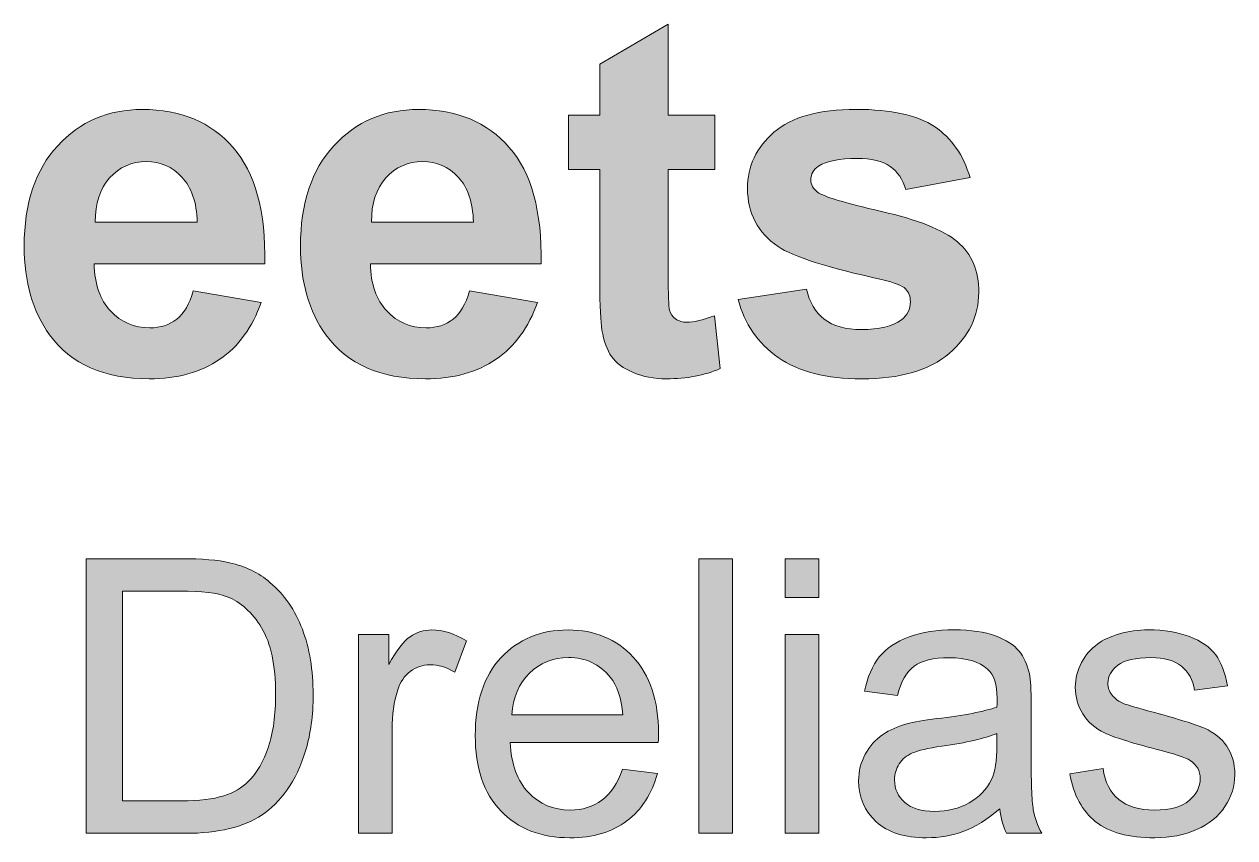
# Model space of a CAD drawing. Header units: inches. Extents: x 1117 to 1992, y -2324 to -585.
# Drawn here: x 1400.61 to 1422.71, y -1057.21 to -1042.37 of the extents above; entities that cross this region are included whole.
import ezdxf

# ---------------------------------------------------------------- set-up
doc = ezdxf.new("R2010")
doc.units = ezdxf.units.IN
doc.header["$MEASUREMENT"] = 0
doc.layers.add('Layer 1', color=7, linetype='Continuous')

# ---------------------------------------------------------------- blocks, each defined once
blk = doc.blocks.new('block 190')
at = {"layer": 'Layer 1', "true_color": 0x010101}
h = blk.add_hatch(color=18, dxfattribs=at)
h.dxf.hatch_style = 2
edge = h.paths.add_edge_path()
edge.add_spline(control_points=[(1413.217, -1044.028), (1413.217, -1044.028), (1413.217, -1045.02), (1413.217, -1045.02), (1413.217, -1045.02), (1412.367, -1045.02), (1412.367, -1045.02), (1412.367, -1045.02), (1412.367, -1046.916), (1412.367, -1046.916), (1412.367, -1047.3), (1412.374, -1047.523), (1412.391, -1047.586), (1412.407, -1047.651), (1412.444, -1047.702), (1412.501, -1047.744), (1412.559, -1047.785), (1412.629, -1047.806), (1412.712, -1047.806), (1412.827, -1047.806), (1412.994, -1047.766), (1413.212, -1047.686), (1413.212, -1047.686), (1413.318, -1048.651), (1413.318, -1048.651), (1413.03, -1048.775), (1412.702, -1048.837), (1412.335, -1048.837), (1412.111, -1048.837), (1411.909, -1048.8), (1411.728, -1048.724), (1411.548, -1048.649), (1411.416, -1048.552), (1411.332, -1048.432), (1411.249, -1048.313), (1411.19, -1048.151), (1411.157, -1047.947), (1411.131, -1047.802), (1411.118, -1047.51), (1411.118, -1047.071), (1411.118, -1047.071), (1411.118, -1045.02), (1411.118, -1045.02), (1411.118, -1045.02), (1410.546, -1045.02), (1410.546, -1045.02), (1410.546, -1045.02), (1410.546, -1044.028), (1410.546, -1044.028), (1410.546, -1044.028), (1411.118, -1044.028), (1411.118, -1044.028), (1411.118, -1044.028), (1411.118, -1043.093), (1411.118, -1043.093), (1411.118, -1043.093), (1412.367, -1042.367), (1412.367, -1042.367), (1412.367, -1042.367), (1412.367, -1044.027), (1412.367, -1044.027), (1412.367, -1044.027), (1413.217, -1044.027), (1413.217, -1044.027), (1413.217, -1044.027), (1413.217, -1044.028), (1413.217, -1044.028)], knot_values=[0, 0, 0, 0, 1, 1, 1, 2, 2, 2, 3, 3, 3, 4, 4, 4, 5, 5, 5, 6, 6, 6, 7, 7, 7, 8, 8, 8, 9, 9, 9, 10, 10, 10, 11, 11, 11, 12, 12, 12, 13, 13, 13, 14, 14, 14, 15, 15, 15, 16, 16, 16, 17, 17, 17, 18, 18, 18, 19, 19, 19, 20, 20, 20, 21, 21, 21, 22, 22, 22, 22], degree=3, periodic=1)
h = blk.add_hatch(color=18, dxfattribs=at)
h.dxf.hatch_style = 2
edge = h.paths.add_edge_path()
edge.add_spline(control_points=[(1403.694, -1047.234), (1403.694, -1047.234), (1404.934, -1047.443), (1404.934, -1047.443), (1404.775, -1047.898), (1404.523, -1048.244), (1404.179, -1048.481), (1403.834, -1048.719), (1403.405, -1048.838), (1402.888, -1048.838), (1402.07, -1048.838), (1401.465, -1048.571), (1401.072, -1048.037), (1400.762, -1047.609), (1400.607, -1047.068), (1400.607, -1046.415), (1400.607, -1045.636), (1400.811, -1045.026), (1401.219, -1044.584), (1401.626, -1044.143), (1402.141, -1043.922), (1402.764, -1043.922), (1403.464, -1043.922), (1404.017, -1044.153), (1404.42, -1044.615), (1404.825, -1045.078), (1405.018, -1045.785), (1405.001, -1046.739), (1405.001, -1046.739), (1401.883, -1046.739), (1401.883, -1046.739), (1401.892, -1047.109), (1401.993, -1047.395), (1402.184, -1047.6), (1402.376, -1047.806), (1402.616, -1047.908), (1402.901, -1047.908), (1403.096, -1047.908), (1403.26, -1047.855), (1403.393, -1047.749), (1403.526, -1047.643), (1403.626, -1047.471), (1403.694, -1047.234)], knot_values=[0, 0, 0, 0, 1, 1, 1, 2, 2, 2, 3, 3, 3, 4, 4, 4, 5, 5, 5, 6, 6, 6, 7, 7, 7, 8, 8, 8, 9, 9, 9, 10, 10, 10, 11, 11, 11, 12, 12, 12, 13, 13, 13, 14, 14, 14, 14], degree=3, periodic=1)
edge = h.paths.add_edge_path()
edge.add_spline(control_points=[(1403.765, -1045.977), (1403.757, -1045.617), (1403.664, -1045.343), (1403.486, -1045.155), (1403.309, -1044.968), (1403.094, -1044.874), (1402.84, -1044.874), (1402.568, -1044.874), (1402.344, -1044.973), (1402.167, -1045.171), (1401.99, -1045.369), (1401.903, -1045.637), (1401.905, -1045.977), (1401.905, -1045.977), (1403.765, -1045.977), (1403.765, -1045.977), (1403.765, -1045.977), (1403.765, -1045.977), (1403.765, -1045.977)], knot_values=[0, 0, 0, 0, 1, 1, 1, 2, 2, 2, 3, 3, 3, 4, 4, 4, 5, 5, 5, 6, 6, 6, 6], degree=3, periodic=1)
h = blk.add_hatch(color=18, dxfattribs=at)
h.dxf.hatch_style = 2
edge = h.paths.add_edge_path()
edge.add_spline(control_points=[(1408.739, -1047.234), (1408.739, -1047.234), (1409.979, -1047.443), (1409.979, -1047.443), (1409.82, -1047.898), (1409.568, -1048.244), (1409.224, -1048.481), (1408.879, -1048.719), (1408.449, -1048.838), (1407.933, -1048.838), (1407.115, -1048.838), (1406.509, -1048.571), (1406.117, -1048.037), (1405.807, -1047.609), (1405.652, -1047.068), (1405.652, -1046.415), (1405.652, -1045.636), (1405.856, -1045.026), (1406.263, -1044.584), (1406.67, -1044.143), (1407.185, -1043.922), (1407.809, -1043.922), (1408.508, -1043.922), (1409.061, -1044.153), (1409.465, -1044.615), (1409.87, -1045.078), (1410.063, -1045.785), (1410.046, -1046.739), (1410.046, -1046.739), (1406.928, -1046.739), (1406.928, -1046.739), (1406.936, -1047.109), (1407.037, -1047.395), (1407.229, -1047.6), (1407.421, -1047.806), (1407.661, -1047.908), (1407.947, -1047.908), (1408.142, -1047.908), (1408.306, -1047.855), (1408.439, -1047.749), (1408.57, -1047.642), (1408.671, -1047.471), (1408.739, -1047.234)], knot_values=[0, 0, 0, 0, 1, 1, 1, 2, 2, 2, 3, 3, 3, 4, 4, 4, 5, 5, 5, 6, 6, 6, 7, 7, 7, 8, 8, 8, 9, 9, 9, 10, 10, 10, 11, 11, 11, 12, 12, 12, 13, 13, 13, 14, 14, 14, 14], degree=3, periodic=1)
edge = h.paths.add_edge_path()
edge.add_spline(control_points=[(1408.809, -1045.977), (1408.801, -1045.617), (1408.708, -1045.343), (1408.531, -1045.155), (1408.353, -1044.968), (1408.138, -1044.874), (1407.884, -1044.874), (1407.612, -1044.874), (1407.388, -1044.973), (1407.211, -1045.171), (1407.034, -1045.369), (1406.946, -1045.637), (1406.949, -1045.977), (1406.949, -1045.977), (1408.809, -1045.977), (1408.809, -1045.977), (1408.809, -1045.977), (1408.809, -1045.977), (1408.809, -1045.977)], knot_values=[0, 0, 0, 0, 1, 1, 1, 2, 2, 2, 3, 3, 3, 4, 4, 4, 5, 5, 5, 6, 6, 6, 6], degree=3, periodic=1)
h = blk.add_hatch(color=18, dxfattribs=at)
h.dxf.hatch_style = 2
edge = h.paths.add_edge_path()
edge.add_spline(control_points=[(1413.642, -1047.389), (1413.642, -1047.389), (1414.891, -1047.199), (1414.891, -1047.199), (1414.944, -1047.441), (1415.052, -1047.625), (1415.215, -1047.75), (1415.377, -1047.876), (1415.604, -1047.938), (1415.897, -1047.938), (1416.219, -1047.938), (1416.461, -1047.88), (1416.624, -1047.761), (1416.733, -1047.679), (1416.788, -1047.568), (1416.788, -1047.429), (1416.788, -1047.335), (1416.758, -1047.257), (1416.699, -1047.195), (1416.637, -1047.136), (1416.499, -1047.082), (1416.283, -1047.031), (1415.279, -1046.809), (1414.642, -1046.608), (1414.373, -1046.424), (1414.001, -1046.17), (1413.815, -1045.817), (1413.815, -1045.365), (1413.815, -1044.958), (1413.976, -1044.615), (1414.298, -1044.337), (1414.62, -1044.061), (1415.119, -1043.921), (1415.795, -1043.921), (1416.439, -1043.921), (1416.917, -1044.026), (1417.23, -1044.236), (1417.543, -1044.446), (1417.758, -1044.756), (1417.877, -1045.166), (1417.877, -1045.166), (1416.703, -1045.383), (1416.703, -1045.383), (1416.652, -1045.2), (1416.557, -1045.059), (1416.417, -1044.963), (1416.277, -1044.865), (1416.077, -1044.817), (1415.817, -1044.817), (1415.489, -1044.817), (1415.254, -1044.862), (1415.113, -1044.954), (1415.018, -1045.019), (1414.971, -1045.103), (1414.971, -1045.206), (1414.971, -1045.295), (1415.013, -1045.37), (1415.095, -1045.433), (1415.208, -1045.515), (1415.595, -1045.631), (1416.258, -1045.783), (1416.922, -1045.934), (1417.384, -1046.117), (1417.647, -1046.335), (1417.907, -1046.557), (1418.037, -1046.866), (1418.037, -1047.261), (1418.037, -1047.693), (1417.857, -1048.063), (1417.497, -1048.373), (1417.137, -1048.683), (1416.604, -1048.838), (1415.898, -1048.838), (1415.257, -1048.838), (1414.75, -1048.708), (1414.377, -1048.448), (1414.001, -1048.188), (1413.757, -1047.835), (1413.642, -1047.389)], knot_values=[0, 0, 0, 0, 1, 1, 1, 2, 2, 2, 3, 3, 3, 4, 4, 4, 5, 5, 5, 6, 6, 6, 7, 7, 7, 8, 8, 8, 9, 9, 9, 10, 10, 10, 11, 11, 11, 12, 12, 12, 13, 13, 13, 14, 14, 14, 15, 15, 15, 16, 16, 16, 17, 17, 17, 18, 18, 18, 19, 19, 19, 20, 20, 20, 21, 21, 21, 22, 22, 22, 23, 23, 23, 24, 24, 24, 25, 25, 25, 26, 26, 26, 26], degree=3, periodic=1)
h = blk.add_hatch(color=18, dxfattribs=at)
h.dxf.hatch_style = 2
edge = h.paths.add_edge_path()
edge.add_spline(control_points=[(1401.74, -1057.132), (1401.74, -1057.132), (1401.74, -1052.121), (1401.74, -1052.121), (1401.74, -1052.121), (1403.466, -1052.121), (1403.466, -1052.121), (1403.856, -1052.121), (1404.153, -1052.145), (1404.358, -1052.193), (1404.644, -1052.259), (1404.89, -1052.378), (1405.093, -1052.552), (1405.357, -1052.775), (1405.555, -1053.06), (1405.686, -1053.409), (1405.817, -1053.755), (1405.883, -1054.152), (1405.883, -1054.6), (1405.883, -1054.98), (1405.838, -1055.317), (1405.749, -1055.611), (1405.66, -1055.905), (1405.547, -1056.148), (1405.407, -1056.341), (1405.268, -1056.533), (1405.116, -1056.685), (1404.951, -1056.795), (1404.786, -1056.906), (1404.586, -1056.99), (1404.353, -1057.046), (1404.12, -1057.103), (1403.851, -1057.132), (1403.549, -1057.132), (1403.549, -1057.132), (1401.74, -1057.132), (1401.74, -1057.132)], knot_values=[0, 0, 0, 0, 1, 1, 1, 2, 2, 2, 3, 3, 3, 4, 4, 4, 5, 5, 5, 6, 6, 6, 7, 7, 7, 8, 8, 8, 9, 9, 9, 10, 10, 10, 11, 11, 11, 12, 12, 12, 12], degree=3, periodic=1)
edge = h.paths.add_edge_path()
edge.add_spline(control_points=[(1402.403, -1056.54), (1402.403, -1056.54), (1403.473, -1056.54), (1403.473, -1056.54), (1403.803, -1056.54), (1404.062, -1056.509), (1404.25, -1056.447), (1404.438, -1056.386), (1404.587, -1056.299), (1404.699, -1056.188), (1404.856, -1056.031), (1404.978, -1055.819), (1405.067, -1055.554), (1405.154, -1055.289), (1405.198, -1054.967), (1405.198, -1054.589), (1405.198, -1054.065), (1405.112, -1053.662), (1404.94, -1053.38), (1404.769, -1053.099), (1404.559, -1052.91), (1404.314, -1052.814), (1404.136, -1052.746), (1403.85, -1052.712), (1403.455, -1052.712), (1403.455, -1052.712), (1402.403, -1052.712), (1402.403, -1052.712), (1402.403, -1052.712), (1402.403, -1056.54), (1402.403, -1056.54), (1402.403, -1056.54), (1402.403, -1056.54), (1402.403, -1056.54)], knot_values=[0, 0, 0, 0, 1, 1, 1, 2, 2, 2, 3, 3, 3, 4, 4, 4, 5, 5, 5, 6, 6, 6, 7, 7, 7, 8, 8, 8, 9, 9, 9, 10, 10, 10, 11, 11, 11, 11], degree=3, periodic=1)
h = blk.add_hatch(color=18, dxfattribs=at)
h.dxf.hatch_style = 2
h.paths.add_polyline_path([(1412.927, -1057.132), (1412.927, -1052.121), (1413.542, -1052.121), (1413.542, -1057.132)])
h = blk.add_hatch(color=18, dxfattribs=at)
h.dxf.hatch_style = 2
h.paths.add_polyline_path([(1414.499, -1052.828), (1414.499, -1052.121), (1415.114, -1052.121), (1415.114, -1052.828)])
h.paths.add_polyline_path([(1414.499, -1057.132), (1414.499, -1053.502), (1415.114, -1053.502), (1415.114, -1057.132)])
h = blk.add_hatch(color=18, dxfattribs=at)
h.dxf.hatch_style = 2
edge = h.paths.add_edge_path()
edge.add_spline(control_points=[(1406.709, -1057.132), (1406.709, -1057.132), (1406.709, -1053.502), (1406.709, -1053.502), (1406.709, -1053.502), (1407.263, -1053.502), (1407.263, -1053.502), (1407.263, -1053.502), (1407.263, -1054.052), (1407.263, -1054.052), (1407.404, -1053.795), (1407.535, -1053.625), (1407.654, -1053.544), (1407.774, -1053.462), (1407.905, -1053.42), (1408.049, -1053.42), (1408.256, -1053.42), (1408.467, -1053.486), (1408.681, -1053.619), (1408.681, -1053.619), (1408.469, -1054.189), (1408.469, -1054.189), (1408.318, -1054.1), (1408.168, -1054.056), (1408.018, -1054.056), (1407.883, -1054.056), (1407.762, -1054.096), (1407.655, -1054.178), (1407.549, -1054.258), (1407.472, -1054.37), (1407.427, -1054.514), (1407.359, -1054.733), (1407.325, -1054.972), (1407.325, -1055.231), (1407.325, -1055.231), (1407.325, -1057.132), (1407.325, -1057.132), (1407.325, -1057.132), (1406.709, -1057.132), (1406.709, -1057.132), (1406.709, -1057.132), (1406.709, -1057.132), (1406.709, -1057.132)], knot_values=[0, 0, 0, 0, 1, 1, 1, 2, 2, 2, 3, 3, 3, 4, 4, 4, 5, 5, 5, 6, 6, 6, 7, 7, 7, 8, 8, 8, 9, 9, 9, 10, 10, 10, 11, 11, 11, 12, 12, 12, 13, 13, 13, 14, 14, 14, 14], degree=3, periodic=1)
h = blk.add_hatch(color=18, dxfattribs=at)
h.dxf.hatch_style = 2
edge = h.paths.add_edge_path()
edge.add_spline(control_points=[(1411.532, -1055.963), (1411.532, -1055.963), (1412.168, -1056.042), (1412.168, -1056.042), (1412.068, -1056.413), (1411.882, -1056.701), (1411.611, -1056.906), (1411.34, -1057.111), (1410.994, -1057.213), (1410.573, -1057.213), (1410.041, -1057.213), (1409.62, -1057.05), (1409.31, -1056.723), (1408.998, -1056.396), (1408.843, -1055.937), (1408.843, -1055.347), (1408.843, -1054.738), (1409, -1054.263), (1409.314, -1053.926), (1409.63, -1053.589), (1410.037, -1053.42), (1410.538, -1053.42), (1411.024, -1053.42), (1411.42, -1053.585), (1411.728, -1053.915), (1412.035, -1054.246), (1412.189, -1054.711), (1412.189, -1055.31), (1412.189, -1055.346), (1412.188, -1055.401), (1412.186, -1055.474), (1412.186, -1055.474), (1409.479, -1055.474), (1409.479, -1055.474), (1409.502, -1055.873), (1409.614, -1056.178), (1409.817, -1056.39), (1410.02, -1056.602), (1410.273, -1056.708), (1410.576, -1056.708), (1410.801, -1056.708), (1410.994, -1056.648), (1411.153, -1056.53), (1411.313, -1056.412), (1411.439, -1056.223), (1411.532, -1055.963)], knot_values=[0, 0, 0, 0, 1, 1, 1, 2, 2, 2, 3, 3, 3, 4, 4, 4, 5, 5, 5, 6, 6, 6, 7, 7, 7, 8, 8, 8, 9, 9, 9, 10, 10, 10, 11, 11, 11, 12, 12, 12, 13, 13, 13, 14, 14, 14, 15, 15, 15, 15], degree=3, periodic=1)
edge = h.paths.add_edge_path()
edge.add_spline(control_points=[(1409.513, -1054.968), (1409.513, -1054.968), (1411.539, -1054.968), (1411.539, -1054.968), (1411.512, -1054.663), (1411.434, -1054.433), (1411.307, -1054.281), (1411.111, -1054.044), (1410.857, -1053.925), (1410.545, -1053.925), (1410.262, -1053.925), (1410.024, -1054.021), (1409.832, -1054.21), (1409.639, -1054.399), (1409.533, -1054.652), (1409.513, -1054.968)], knot_values=[0, 0, 0, 0, 1, 1, 1, 2, 2, 2, 3, 3, 3, 4, 4, 4, 5, 5, 5, 5], degree=3, periodic=1)
h = blk.add_hatch(color=18, dxfattribs=at)
h.dxf.hatch_style = 2
edge = h.paths.add_edge_path()
edge.add_spline(control_points=[(1418.42, -1056.684), (1418.192, -1056.878), (1417.972, -1057.015), (1417.762, -1057.094), (1417.551, -1057.174), (1417.325, -1057.213), (1417.084, -1057.213), (1416.685, -1057.213), (1416.378, -1057.116), (1416.164, -1056.921), (1415.95, -1056.727), (1415.843, -1056.477), (1415.843, -1056.174), (1415.843, -1055.997), (1415.884, -1055.835), (1415.965, -1055.688), (1416.045, -1055.54), (1416.151, -1055.422), (1416.282, -1055.333), (1416.413, -1055.244), (1416.561, -1055.178), (1416.725, -1055.132), (1416.846, -1055.1), (1417.028, -1055.069), (1417.272, -1055.039), (1417.768, -1054.981), (1418.134, -1054.91), (1418.369, -1054.828), (1418.371, -1054.744), (1418.372, -1054.689), (1418.372, -1054.667), (1418.372, -1054.416), (1418.314, -1054.24), (1418.198, -1054.137), (1418.042, -1053.998), (1417.808, -1053.928), (1417.498, -1053.928), (1417.209, -1053.928), (1416.995, -1053.979), (1416.857, -1054.081), (1416.72, -1054.182), (1416.617, -1054.362), (1416.552, -1054.619), (1416.552, -1054.619), (1415.95, -1054.537), (1415.95, -1054.537), (1416.004, -1054.28), (1416.095, -1054.072), (1416.221, -1053.913), (1416.346, -1053.755), (1416.526, -1053.633), (1416.764, -1053.547), (1417.001, -1053.462), (1417.275, -1053.419), (1417.588, -1053.419), (1417.898, -1053.419), (1418.149, -1053.456), (1418.343, -1053.529), (1418.537, -1053.603), (1418.679, -1053.694), (1418.771, -1053.804), (1418.862, -1053.915), (1418.925, -1054.054), (1418.962, -1054.223), (1418.983, -1054.328), (1418.993, -1054.517), (1418.993, -1054.789), (1418.993, -1054.789), (1418.993, -1055.61), (1418.993, -1055.61), (1418.993, -1056.182), (1419.006, -1056.544), (1419.032, -1056.695), (1419.058, -1056.847), (1419.11, -1056.992), (1419.187, -1057.13), (1419.187, -1057.13), (1418.545, -1057.13), (1418.545, -1057.13), (1418.479, -1057.004), (1418.438, -1056.855), (1418.42, -1056.684)], knot_values=[0, 0, 0, 0, 1, 1, 1, 2, 2, 2, 3, 3, 3, 4, 4, 4, 5, 5, 5, 6, 6, 6, 7, 7, 7, 8, 8, 8, 9, 9, 9, 10, 10, 10, 11, 11, 11, 12, 12, 12, 13, 13, 13, 14, 14, 14, 15, 15, 15, 16, 16, 16, 17, 17, 17, 18, 18, 18, 19, 19, 19, 20, 20, 20, 21, 21, 21, 22, 22, 22, 23, 23, 23, 24, 24, 24, 25, 25, 25, 26, 26, 26, 27, 27, 27, 27], degree=3, periodic=1)
edge = h.paths.add_edge_path()
edge.add_spline(control_points=[(1418.368, -1055.31), (1418.145, -1055.402), (1417.81, -1055.479), (1417.363, -1055.542), (1417.11, -1055.579), (1416.931, -1055.62), (1416.827, -1055.665), (1416.721, -1055.711), (1416.641, -1055.777), (1416.584, -1055.865), (1416.527, -1055.953), (1416.499, -1056.05), (1416.499, -1056.158), (1416.499, -1056.322), (1416.561, -1056.459), (1416.685, -1056.567), (1416.809, -1056.678), (1416.99, -1056.732), (1417.23, -1056.732), (1417.467, -1056.732), (1417.678, -1056.68), (1417.862, -1056.576), (1418.046, -1056.473), (1418.182, -1056.331), (1418.268, -1056.151), (1418.335, -1056.012), (1418.368, -1055.806), (1418.368, -1055.536), (1418.368, -1055.536), (1418.368, -1055.31), (1418.368, -1055.31), (1418.368, -1055.31), (1418.368, -1055.31), (1418.368, -1055.31)], knot_values=[0, 0, 0, 0, 1, 1, 1, 2, 2, 2, 3, 3, 3, 4, 4, 4, 5, 5, 5, 6, 6, 6, 7, 7, 7, 8, 8, 8, 9, 9, 9, 10, 10, 10, 11, 11, 11, 11], degree=3, periodic=1)
h = blk.add_hatch(color=18, dxfattribs=at)
h.dxf.hatch_style = 2
edge = h.paths.add_edge_path()
edge.add_spline(control_points=[(1419.698, -1056.048), (1419.698, -1056.048), (1420.307, -1055.952), (1420.307, -1055.952), (1420.341, -1056.196), (1420.436, -1056.383), (1420.592, -1056.513), (1420.748, -1056.643), (1420.967, -1056.708), (1421.247, -1056.708), (1421.529, -1056.708), (1421.739, -1056.651), (1421.876, -1056.536), (1422.012, -1056.421), (1422.08, -1056.286), (1422.08, -1056.131), (1422.08, -1055.991), (1422.02, -1055.882), (1421.899, -1055.803), (1421.815, -1055.748), (1421.605, -1055.678), (1421.27, -1055.594), (1420.82, -1055.48), (1420.506, -1055.381), (1420.333, -1055.298), (1420.158, -1055.215), (1420.026, -1055.099), (1419.936, -1054.953), (1419.845, -1054.806), (1419.8, -1054.643), (1419.8, -1054.466), (1419.8, -1054.304), (1419.837, -1054.154), (1419.912, -1054.017), (1419.985, -1053.878), (1420.086, -1053.764), (1420.213, -1053.672), (1420.309, -1053.602), (1420.44, -1053.542), (1420.605, -1053.493), (1420.77, -1053.444), (1420.947, -1053.419), (1421.136, -1053.419), (1421.421, -1053.419), (1421.671, -1053.461), (1421.886, -1053.543), (1422.102, -1053.625), (1422.261, -1053.736), (1422.364, -1053.875), (1422.466, -1054.016), (1422.536, -1054.204), (1422.576, -1054.438), (1422.576, -1054.438), (1421.974, -1054.52), (1421.974, -1054.52), (1421.947, -1054.333), (1421.868, -1054.188), (1421.737, -1054.082), (1421.606, -1053.977), (1421.421, -1053.925), (1421.181, -1053.925), (1420.899, -1053.925), (1420.697, -1053.973), (1420.577, -1054.066), (1420.455, -1054.159), (1420.395, -1054.268), (1420.395, -1054.394), (1420.395, -1054.474), (1420.419, -1054.546), (1420.47, -1054.608), (1420.52, -1054.675), (1420.599, -1054.73), (1420.706, -1054.773), (1420.768, -1054.796), (1420.949, -1054.849), (1421.25, -1054.93), (1421.684, -1055.046), (1421.988, -1055.142), (1422.161, -1055.216), (1422.332, -1055.29), (1422.468, -1055.398), (1422.565, -1055.539), (1422.663, -1055.68), (1422.712, -1055.855), (1422.712, -1056.065), (1422.712, -1056.27), (1422.652, -1056.464), (1422.532, -1056.644), (1422.413, -1056.826), (1422.24, -1056.966), (1422.014, -1057.065), (1421.789, -1057.164), (1421.534, -1057.213), (1421.249, -1057.213), (1420.777, -1057.213), (1420.418, -1057.115), (1420.17, -1056.92), (1419.924, -1056.723), (1419.766, -1056.433), (1419.698, -1056.048)], knot_values=[0, 0, 0, 0, 1, 1, 1, 2, 2, 2, 3, 3, 3, 4, 4, 4, 5, 5, 5, 6, 6, 6, 7, 7, 7, 8, 8, 8, 9, 9, 9, 10, 10, 10, 11, 11, 11, 12, 12, 12, 13, 13, 13, 14, 14, 14, 15, 15, 15, 16, 16, 16, 17, 17, 17, 18, 18, 18, 19, 19, 19, 20, 20, 20, 21, 21, 21, 22, 22, 22, 23, 23, 23, 24, 24, 24, 25, 25, 25, 26, 26, 26, 27, 27, 27, 28, 28, 28, 29, 29, 29, 30, 30, 30, 31, 31, 31, 32, 32, 32, 33, 33, 33, 33], degree=3, periodic=1)
at = {"layer": 'Layer 1', "lineweight": 0}
for points in [[(1412.927, -1057.132), (1412.927, -1052.121), (1413.542, -1052.121), (1413.542, -1057.132), (1412.927, -1057.132)], [(1414.499, -1052.828), (1414.499, -1052.121), (1415.114, -1052.121), (1415.114, -1052.828), (1414.499, -1052.828)], [(1414.499, -1057.132), (1414.499, -1053.502), (1415.114, -1053.502), (1415.114, -1057.132), (1414.499, -1057.132)]]:
    blk.add_lwpolyline(points, dxfattribs=at)
for points, knots in [([(1413.217, -1044.028), (1413.217, -1044.028), (1413.217, -1045.02), (1413.217, -1045.02), (1413.217, -1045.02), (1412.367, -1045.02), (1412.367, -1045.02), (1412.367, -1045.02), (1412.367, -1046.916), (1412.367, -1046.916), (1412.367, -1047.3), (1412.374, -1047.523), (1412.391, -1047.586), (1412.407, -1047.651), (1412.444, -1047.702), (1412.501, -1047.744), (1412.559, -1047.785), (1412.629, -1047.806), (1412.712, -1047.806), (1412.827, -1047.806), (1412.994, -1047.766), (1413.212, -1047.686), (1413.212, -1047.686), (1413.318, -1048.651), (1413.318, -1048.651), (1413.03, -1048.775), (1412.702, -1048.837), (1412.335, -1048.837), (1412.111, -1048.837), (1411.909, -1048.8), (1411.728, -1048.724), (1411.548, -1048.649), (1411.416, -1048.552), (1411.332, -1048.432), (1411.249, -1048.313), (1411.19, -1048.151), (1411.157, -1047.947), (1411.131, -1047.802), (1411.118, -1047.51), (1411.118, -1047.071), (1411.118, -1047.071), (1411.118, -1045.02), (1411.118, -1045.02), (1411.118, -1045.02), (1410.546, -1045.02), (1410.546, -1045.02), (1410.546, -1045.02), (1410.546, -1044.028), (1410.546, -1044.028), (1410.546, -1044.028), (1411.118, -1044.028), (1411.118, -1044.028), (1411.118, -1044.028), (1411.118, -1043.093), (1411.118, -1043.093), (1411.118, -1043.093), (1412.367, -1042.367), (1412.367, -1042.367), (1412.367, -1042.367), (1412.367, -1044.027), (1412.367, -1044.027), (1412.367, -1044.027), (1413.217, -1044.027), (1413.217, -1044.027), (1413.217, -1044.027), (1413.217, -1044.028), (1413.217, -1044.028)], [0, 0, 0, 0, 1, 1, 1, 2, 2, 2, 3, 3, 3, 4, 4, 4, 5, 5, 5, 6, 6, 6, 7, 7, 7, 8, 8, 8, 9, 9, 9, 10, 10, 10, 11, 11, 11, 12, 12, 12, 13, 13, 13, 14, 14, 14, 15, 15, 15, 16, 16, 16, 17, 17, 17, 18, 18, 18, 19, 19, 19, 20, 20, 20, 21, 21, 21, 22, 22, 22, 22]), ([(1403.694, -1047.234), (1403.694, -1047.234), (1404.934, -1047.443), (1404.934, -1047.443), (1404.775, -1047.898), (1404.523, -1048.244), (1404.179, -1048.481), (1403.834, -1048.719), (1403.405, -1048.838), (1402.888, -1048.838), (1402.07, -1048.838), (1401.465, -1048.571), (1401.072, -1048.037), (1400.762, -1047.609), (1400.607, -1047.068), (1400.607, -1046.415), (1400.607, -1045.636), (1400.811, -1045.026), (1401.219, -1044.584), (1401.626, -1044.143), (1402.141, -1043.922), (1402.764, -1043.922), (1403.464, -1043.922), (1404.017, -1044.153), (1404.42, -1044.615), (1404.825, -1045.078), (1405.018, -1045.785), (1405.001, -1046.739), (1405.001, -1046.739), (1401.883, -1046.739), (1401.883, -1046.739), (1401.892, -1047.109), (1401.993, -1047.395), (1402.184, -1047.6), (1402.376, -1047.806), (1402.616, -1047.908), (1402.901, -1047.908), (1403.096, -1047.908), (1403.26, -1047.855), (1403.393, -1047.749), (1403.526, -1047.643), (1403.626, -1047.471), (1403.694, -1047.234)], [0, 0, 0, 0, 1, 1, 1, 2, 2, 2, 3, 3, 3, 4, 4, 4, 5, 5, 5, 6, 6, 6, 7, 7, 7, 8, 8, 8, 9, 9, 9, 10, 10, 10, 11, 11, 11, 12, 12, 12, 13, 13, 13, 14, 14, 14, 14]), ([(1408.739, -1047.234), (1408.739, -1047.234), (1409.979, -1047.443), (1409.979, -1047.443), (1409.82, -1047.898), (1409.568, -1048.244), (1409.224, -1048.481), (1408.879, -1048.719), (1408.449, -1048.838), (1407.933, -1048.838), (1407.115, -1048.838), (1406.509, -1048.571), (1406.117, -1048.037), (1405.807, -1047.609), (1405.652, -1047.068), (1405.652, -1046.415), (1405.652, -1045.636), (1405.856, -1045.026), (1406.263, -1044.584), (1406.67, -1044.143), (1407.185, -1043.922), (1407.809, -1043.922), (1408.508, -1043.922), (1409.061, -1044.153), (1409.465, -1044.615), (1409.87, -1045.078), (1410.063, -1045.785), (1410.046, -1046.739), (1410.046, -1046.739), (1406.928, -1046.739), (1406.928, -1046.739), (1406.936, -1047.109), (1407.037, -1047.395), (1407.229, -1047.6), (1407.421, -1047.806), (1407.661, -1047.908), (1407.947, -1047.908), (1408.142, -1047.908), (1408.306, -1047.855), (1408.439, -1047.749), (1408.57, -1047.642), (1408.671, -1047.471), (1408.739, -1047.234)], [0, 0, 0, 0, 1, 1, 1, 2, 2, 2, 3, 3, 3, 4, 4, 4, 5, 5, 5, 6, 6, 6, 7, 7, 7, 8, 8, 8, 9, 9, 9, 10, 10, 10, 11, 11, 11, 12, 12, 12, 13, 13, 13, 14, 14, 14, 14]), ([(1413.642, -1047.389), (1413.642, -1047.389), (1414.891, -1047.199), (1414.891, -1047.199), (1414.944, -1047.441), (1415.052, -1047.625), (1415.215, -1047.75), (1415.377, -1047.876), (1415.604, -1047.938), (1415.897, -1047.938), (1416.219, -1047.938), (1416.461, -1047.88), (1416.624, -1047.761), (1416.733, -1047.679), (1416.788, -1047.568), (1416.788, -1047.429), (1416.788, -1047.335), (1416.758, -1047.257), (1416.699, -1047.195), (1416.637, -1047.136), (1416.499, -1047.082), (1416.283, -1047.031), (1415.279, -1046.809), (1414.642, -1046.608), (1414.373, -1046.424), (1414.001, -1046.17), (1413.815, -1045.817), (1413.815, -1045.365), (1413.815, -1044.958), (1413.976, -1044.615), (1414.298, -1044.337), (1414.62, -1044.061), (1415.119, -1043.921), (1415.795, -1043.921), (1416.439, -1043.921), (1416.917, -1044.026), (1417.23, -1044.236), (1417.543, -1044.446), (1417.758, -1044.756), (1417.877, -1045.166), (1417.877, -1045.166), (1416.703, -1045.383), (1416.703, -1045.383), (1416.652, -1045.2), (1416.557, -1045.059), (1416.417, -1044.963), (1416.277, -1044.865), (1416.077, -1044.817), (1415.817, -1044.817), (1415.489, -1044.817), (1415.254, -1044.862), (1415.113, -1044.954), (1415.018, -1045.019), (1414.971, -1045.103), (1414.971, -1045.206), (1414.971, -1045.295), (1415.013, -1045.37), (1415.095, -1045.433), (1415.208, -1045.515), (1415.595, -1045.631), (1416.258, -1045.783), (1416.922, -1045.934), (1417.384, -1046.117), (1417.647, -1046.335), (1417.907, -1046.557), (1418.037, -1046.866), (1418.037, -1047.261), (1418.037, -1047.693), (1417.857, -1048.063), (1417.497, -1048.373), (1417.137, -1048.683), (1416.604, -1048.838), (1415.898, -1048.838), (1415.257, -1048.838), (1414.75, -1048.708), (1414.377, -1048.448), (1414.001, -1048.188), (1413.757, -1047.835), (1413.642, -1047.389)], [0, 0, 0, 0, 1, 1, 1, 2, 2, 2, 3, 3, 3, 4, 4, 4, 5, 5, 5, 6, 6, 6, 7, 7, 7, 8, 8, 8, 9, 9, 9, 10, 10, 10, 11, 11, 11, 12, 12, 12, 13, 13, 13, 14, 14, 14, 15, 15, 15, 16, 16, 16, 17, 17, 17, 18, 18, 18, 19, 19, 19, 20, 20, 20, 21, 21, 21, 22, 22, 22, 23, 23, 23, 24, 24, 24, 25, 25, 25, 26, 26, 26, 26]), ([(1403.765, -1045.977), (1403.757, -1045.617), (1403.664, -1045.343), (1403.486, -1045.155), (1403.309, -1044.968), (1403.094, -1044.874), (1402.84, -1044.874), (1402.568, -1044.874), (1402.344, -1044.973), (1402.167, -1045.171), (1401.99, -1045.369), (1401.903, -1045.637), (1401.905, -1045.977), (1401.905, -1045.977), (1403.765, -1045.977), (1403.765, -1045.977), (1403.765, -1045.977), (1403.765, -1045.977), (1403.765, -1045.977)], [0, 0, 0, 0, 1, 1, 1, 2, 2, 2, 3, 3, 3, 4, 4, 4, 5, 5, 5, 6, 6, 6, 6]), ([(1408.809, -1045.977), (1408.801, -1045.617), (1408.708, -1045.343), (1408.531, -1045.155), (1408.353, -1044.968), (1408.138, -1044.874), (1407.884, -1044.874), (1407.612, -1044.874), (1407.388, -1044.973), (1407.211, -1045.171), (1407.034, -1045.369), (1406.946, -1045.637), (1406.949, -1045.977), (1406.949, -1045.977), (1408.809, -1045.977), (1408.809, -1045.977), (1408.809, -1045.977), (1408.809, -1045.977), (1408.809, -1045.977)], [0, 0, 0, 0, 1, 1, 1, 2, 2, 2, 3, 3, 3, 4, 4, 4, 5, 5, 5, 6, 6, 6, 6]), ([(1401.74, -1057.132), (1401.74, -1057.132), (1401.74, -1052.121), (1401.74, -1052.121), (1401.74, -1052.121), (1403.466, -1052.121), (1403.466, -1052.121), (1403.856, -1052.121), (1404.153, -1052.145), (1404.358, -1052.193), (1404.644, -1052.259), (1404.89, -1052.378), (1405.093, -1052.552), (1405.357, -1052.775), (1405.555, -1053.06), (1405.686, -1053.409), (1405.817, -1053.755), (1405.883, -1054.152), (1405.883, -1054.6), (1405.883, -1054.98), (1405.838, -1055.317), (1405.749, -1055.611), (1405.66, -1055.905), (1405.547, -1056.148), (1405.407, -1056.341), (1405.268, -1056.533), (1405.116, -1056.685), (1404.951, -1056.795), (1404.786, -1056.906), (1404.586, -1056.99), (1404.353, -1057.046), (1404.12, -1057.103), (1403.851, -1057.132), (1403.549, -1057.132), (1403.549, -1057.132), (1401.74, -1057.132), (1401.74, -1057.132)], [0, 0, 0, 0, 1, 1, 1, 2, 2, 2, 3, 3, 3, 4, 4, 4, 5, 5, 5, 6, 6, 6, 7, 7, 7, 8, 8, 8, 9, 9, 9, 10, 10, 10, 11, 11, 11, 12, 12, 12, 12]), ([(1402.403, -1056.54), (1402.403, -1056.54), (1403.473, -1056.54), (1403.473, -1056.54), (1403.803, -1056.54), (1404.062, -1056.509), (1404.25, -1056.447), (1404.438, -1056.386), (1404.587, -1056.299), (1404.699, -1056.188), (1404.856, -1056.031), (1404.978, -1055.819), (1405.067, -1055.554), (1405.154, -1055.289), (1405.198, -1054.967), (1405.198, -1054.589), (1405.198, -1054.065), (1405.112, -1053.662), (1404.94, -1053.38), (1404.769, -1053.099), (1404.559, -1052.91), (1404.314, -1052.814), (1404.136, -1052.746), (1403.85, -1052.712), (1403.455, -1052.712), (1403.455, -1052.712), (1402.403, -1052.712), (1402.403, -1052.712), (1402.403, -1052.712), (1402.403, -1056.54), (1402.403, -1056.54), (1402.403, -1056.54), (1402.403, -1056.54), (1402.403, -1056.54)], [0, 0, 0, 0, 1, 1, 1, 2, 2, 2, 3, 3, 3, 4, 4, 4, 5, 5, 5, 6, 6, 6, 7, 7, 7, 8, 8, 8, 9, 9, 9, 10, 10, 10, 11, 11, 11, 11]), ([(1406.709, -1057.132), (1406.709, -1057.132), (1406.709, -1053.502), (1406.709, -1053.502), (1406.709, -1053.502), (1407.263, -1053.502), (1407.263, -1053.502), (1407.263, -1053.502), (1407.263, -1054.052), (1407.263, -1054.052), (1407.404, -1053.795), (1407.535, -1053.625), (1407.654, -1053.544), (1407.774, -1053.462), (1407.905, -1053.42), (1408.049, -1053.42), (1408.256, -1053.42), (1408.467, -1053.486), (1408.681, -1053.619), (1408.681, -1053.619), (1408.469, -1054.189), (1408.469, -1054.189), (1408.318, -1054.1), (1408.168, -1054.056), (1408.018, -1054.056), (1407.883, -1054.056), (1407.762, -1054.096), (1407.655, -1054.178), (1407.549, -1054.258), (1407.472, -1054.37), (1407.427, -1054.514), (1407.359, -1054.733), (1407.325, -1054.972), (1407.325, -1055.231), (1407.325, -1055.231), (1407.325, -1057.132), (1407.325, -1057.132), (1407.325, -1057.132), (1406.709, -1057.132), (1406.709, -1057.132), (1406.709, -1057.132), (1406.709, -1057.132), (1406.709, -1057.132)], [0, 0, 0, 0, 1, 1, 1, 2, 2, 2, 3, 3, 3, 4, 4, 4, 5, 5, 5, 6, 6, 6, 7, 7, 7, 8, 8, 8, 9, 9, 9, 10, 10, 10, 11, 11, 11, 12, 12, 12, 13, 13, 13, 14, 14, 14, 14]), ([(1411.532, -1055.963), (1411.532, -1055.963), (1412.168, -1056.042), (1412.168, -1056.042), (1412.068, -1056.413), (1411.882, -1056.701), (1411.611, -1056.906), (1411.34, -1057.111), (1410.994, -1057.213), (1410.573, -1057.213), (1410.041, -1057.213), (1409.62, -1057.05), (1409.31, -1056.723), (1408.998, -1056.396), (1408.843, -1055.937), (1408.843, -1055.347), (1408.843, -1054.738), (1409, -1054.263), (1409.314, -1053.926), (1409.63, -1053.589), (1410.037, -1053.42), (1410.538, -1053.42), (1411.024, -1053.42), (1411.42, -1053.585), (1411.728, -1053.915), (1412.035, -1054.246), (1412.189, -1054.711), (1412.189, -1055.31), (1412.189, -1055.346), (1412.188, -1055.401), (1412.186, -1055.474), (1412.186, -1055.474), (1409.479, -1055.474), (1409.479, -1055.474), (1409.502, -1055.873), (1409.614, -1056.178), (1409.817, -1056.39), (1410.02, -1056.602), (1410.273, -1056.708), (1410.576, -1056.708), (1410.801, -1056.708), (1410.994, -1056.648), (1411.153, -1056.53), (1411.313, -1056.412), (1411.439, -1056.223), (1411.532, -1055.963)], [0, 0, 0, 0, 1, 1, 1, 2, 2, 2, 3, 3, 3, 4, 4, 4, 5, 5, 5, 6, 6, 6, 7, 7, 7, 8, 8, 8, 9, 9, 9, 10, 10, 10, 11, 11, 11, 12, 12, 12, 13, 13, 13, 14, 14, 14, 15, 15, 15, 15]), ([(1418.42, -1056.684), (1418.192, -1056.878), (1417.972, -1057.015), (1417.762, -1057.094), (1417.551, -1057.174), (1417.325, -1057.213), (1417.084, -1057.213), (1416.685, -1057.213), (1416.378, -1057.116), (1416.164, -1056.921), (1415.95, -1056.727), (1415.843, -1056.477), (1415.843, -1056.174), (1415.843, -1055.997), (1415.884, -1055.835), (1415.965, -1055.688), (1416.045, -1055.54), (1416.151, -1055.422), (1416.282, -1055.333), (1416.413, -1055.244), (1416.561, -1055.178), (1416.725, -1055.132), (1416.846, -1055.1), (1417.028, -1055.069), (1417.272, -1055.039), (1417.768, -1054.981), (1418.134, -1054.91), (1418.369, -1054.828), (1418.371, -1054.744), (1418.372, -1054.689), (1418.372, -1054.667), (1418.372, -1054.416), (1418.314, -1054.24), (1418.198, -1054.137), (1418.042, -1053.998), (1417.808, -1053.928), (1417.498, -1053.928), (1417.209, -1053.928), (1416.995, -1053.979), (1416.857, -1054.081), (1416.72, -1054.182), (1416.617, -1054.362), (1416.552, -1054.619), (1416.552, -1054.619), (1415.95, -1054.537), (1415.95, -1054.537), (1416.004, -1054.28), (1416.095, -1054.072), (1416.221, -1053.913), (1416.346, -1053.755), (1416.526, -1053.633), (1416.764, -1053.547), (1417.001, -1053.462), (1417.275, -1053.419), (1417.588, -1053.419), (1417.898, -1053.419), (1418.149, -1053.456), (1418.343, -1053.529), (1418.537, -1053.603), (1418.679, -1053.694), (1418.771, -1053.804), (1418.862, -1053.915), (1418.925, -1054.054), (1418.962, -1054.223), (1418.983, -1054.328), (1418.993, -1054.517), (1418.993, -1054.789), (1418.993, -1054.789), (1418.993, -1055.61), (1418.993, -1055.61), (1418.993, -1056.182), (1419.006, -1056.544), (1419.032, -1056.695), (1419.058, -1056.847), (1419.11, -1056.992), (1419.187, -1057.13), (1419.187, -1057.13), (1418.545, -1057.13), (1418.545, -1057.13), (1418.479, -1057.004), (1418.438, -1056.855), (1418.42, -1056.684)], [0, 0, 0, 0, 1, 1, 1, 2, 2, 2, 3, 3, 3, 4, 4, 4, 5, 5, 5, 6, 6, 6, 7, 7, 7, 8, 8, 8, 9, 9, 9, 10, 10, 10, 11, 11, 11, 12, 12, 12, 13, 13, 13, 14, 14, 14, 15, 15, 15, 16, 16, 16, 17, 17, 17, 18, 18, 18, 19, 19, 19, 20, 20, 20, 21, 21, 21, 22, 22, 22, 23, 23, 23, 24, 24, 24, 25, 25, 25, 26, 26, 26, 27, 27, 27, 27]), ([(1419.698, -1056.048), (1419.698, -1056.048), (1420.307, -1055.952), (1420.307, -1055.952), (1420.341, -1056.196), (1420.436, -1056.383), (1420.592, -1056.513), (1420.748, -1056.643), (1420.967, -1056.708), (1421.247, -1056.708), (1421.529, -1056.708), (1421.739, -1056.651), (1421.876, -1056.536), (1422.012, -1056.421), (1422.08, -1056.286), (1422.08, -1056.131), (1422.08, -1055.991), (1422.02, -1055.882), (1421.899, -1055.803), (1421.815, -1055.748), (1421.605, -1055.678), (1421.27, -1055.594), (1420.82, -1055.48), (1420.506, -1055.381), (1420.333, -1055.298), (1420.158, -1055.215), (1420.026, -1055.099), (1419.936, -1054.953), (1419.845, -1054.806), (1419.8, -1054.643), (1419.8, -1054.466), (1419.8, -1054.304), (1419.837, -1054.154), (1419.912, -1054.017), (1419.985, -1053.878), (1420.086, -1053.764), (1420.213, -1053.672), (1420.309, -1053.602), (1420.44, -1053.542), (1420.605, -1053.493), (1420.77, -1053.444), (1420.947, -1053.419), (1421.136, -1053.419), (1421.421, -1053.419), (1421.671, -1053.461), (1421.886, -1053.543), (1422.102, -1053.625), (1422.261, -1053.736), (1422.364, -1053.875), (1422.466, -1054.016), (1422.536, -1054.204), (1422.576, -1054.438), (1422.576, -1054.438), (1421.974, -1054.52), (1421.974, -1054.52), (1421.947, -1054.333), (1421.868, -1054.188), (1421.737, -1054.082), (1421.606, -1053.977), (1421.421, -1053.925), (1421.181, -1053.925), (1420.899, -1053.925), (1420.697, -1053.973), (1420.577, -1054.066), (1420.455, -1054.159), (1420.395, -1054.268), (1420.395, -1054.394), (1420.395, -1054.474), (1420.419, -1054.546), (1420.47, -1054.608), (1420.52, -1054.675), (1420.599, -1054.73), (1420.706, -1054.773), (1420.768, -1054.796), (1420.949, -1054.849), (1421.25, -1054.93), (1421.684, -1055.046), (1421.988, -1055.142), (1422.161, -1055.216), (1422.332, -1055.29), (1422.468, -1055.398), (1422.565, -1055.539), (1422.663, -1055.68), (1422.712, -1055.855), (1422.712, -1056.065), (1422.712, -1056.27), (1422.652, -1056.464), (1422.532, -1056.644), (1422.413, -1056.826), (1422.24, -1056.966), (1422.014, -1057.065), (1421.789, -1057.164), (1421.534, -1057.213), (1421.249, -1057.213), (1420.777, -1057.213), (1420.418, -1057.115), (1420.17, -1056.92), (1419.924, -1056.723), (1419.766, -1056.433), (1419.698, -1056.048)], [0, 0, 0, 0, 1, 1, 1, 2, 2, 2, 3, 3, 3, 4, 4, 4, 5, 5, 5, 6, 6, 6, 7, 7, 7, 8, 8, 8, 9, 9, 9, 10, 10, 10, 11, 11, 11, 12, 12, 12, 13, 13, 13, 14, 14, 14, 15, 15, 15, 16, 16, 16, 17, 17, 17, 18, 18, 18, 19, 19, 19, 20, 20, 20, 21, 21, 21, 22, 22, 22, 23, 23, 23, 24, 24, 24, 25, 25, 25, 26, 26, 26, 27, 27, 27, 28, 28, 28, 29, 29, 29, 30, 30, 30, 31, 31, 31, 32, 32, 32, 33, 33, 33, 33]), ([(1409.513, -1054.968), (1409.513, -1054.968), (1411.539, -1054.968), (1411.539, -1054.968), (1411.512, -1054.663), (1411.434, -1054.433), (1411.307, -1054.281), (1411.111, -1054.044), (1410.857, -1053.925), (1410.545, -1053.925), (1410.262, -1053.925), (1410.024, -1054.021), (1409.832, -1054.21), (1409.639, -1054.399), (1409.533, -1054.652), (1409.513, -1054.968)], [0, 0, 0, 0, 1, 1, 1, 2, 2, 2, 3, 3, 3, 4, 4, 4, 5, 5, 5, 5]), ([(1418.368, -1055.31), (1418.145, -1055.402), (1417.81, -1055.479), (1417.363, -1055.542), (1417.11, -1055.579), (1416.931, -1055.62), (1416.827, -1055.665), (1416.721, -1055.711), (1416.641, -1055.777), (1416.584, -1055.865), (1416.527, -1055.953), (1416.499, -1056.05), (1416.499, -1056.158), (1416.499, -1056.322), (1416.561, -1056.459), (1416.685, -1056.567), (1416.809, -1056.678), (1416.99, -1056.732), (1417.23, -1056.732), (1417.467, -1056.732), (1417.678, -1056.68), (1417.862, -1056.576), (1418.046, -1056.473), (1418.182, -1056.331), (1418.268, -1056.151), (1418.335, -1056.012), (1418.368, -1055.806), (1418.368, -1055.536), (1418.368, -1055.536), (1418.368, -1055.31), (1418.368, -1055.31), (1418.368, -1055.31), (1418.368, -1055.31), (1418.368, -1055.31)], [0, 0, 0, 0, 1, 1, 1, 2, 2, 2, 3, 3, 3, 4, 4, 4, 5, 5, 5, 6, 6, 6, 7, 7, 7, 8, 8, 8, 9, 9, 9, 10, 10, 10, 11, 11, 11, 11])]:
    blk.add_open_spline(points, degree=3, knots=knots, dxfattribs=at)
blk = doc.blocks.new('block 188')
at = {"layer": 'Layer 1'}
blk.add_blockref('block 190', (0, 0), dxfattribs=at)

msp = doc.modelspace()

# ---------------------------------------------------------------- block references
at = {"layer": 'Layer 1'}
msp.add_blockref('block 188', (0, 0), dxfattribs=at)

doc.saveas('drawing.dxf')
